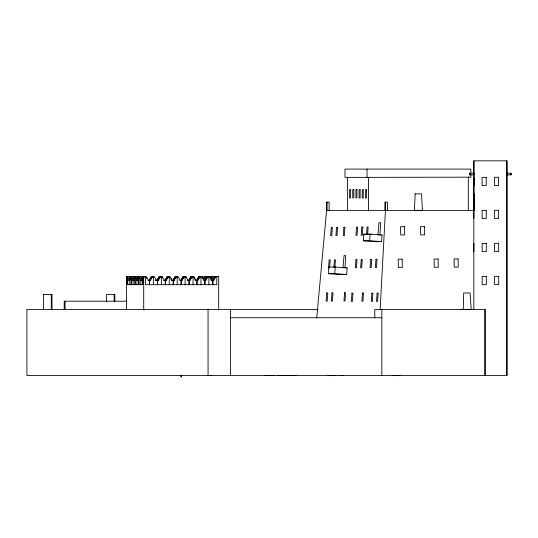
<?xml version="1.0" encoding="UTF-8"?>
<svg xmlns="http://www.w3.org/2000/svg" width="538" height="538" viewBox="0 0 538 538"><rect width="100%" height="100%" fill="white"/><g stroke="black" fill="none" stroke-linecap="round" stroke-linejoin="round"><path stroke-width="0.81" d="M145.536 276.431L145.536 284.689L216.78 284.689L216.78 276.431L215.792 276.922L213.815 280.285L212.819 280.56L211.831 280.285L209.854 276.922L208.865 276.431L207.876 276.922L205.899 280.285L204.904 280.56L203.915 280.285L201.938 276.922L200.95 276.431L199.961 276.922L197.977 280.285L196.989 280.56L196 280.285L194.023 276.922L193.034 276.431L192.039 276.922L190.062 280.285L189.073 280.56L188.085 280.285L186.108 276.922L185.119 276.431L184.124 276.922L182.147 280.285L180.169 280.285L178.192 276.922L177.197 276.431L176.208 276.922L174.231 280.285L173.243 280.56L172.254 280.285L170.277 276.922L169.282 276.431L168.293 276.922L166.316 280.285L164.339 280.285L162.355 276.922L161.366 276.431L160.378 276.922L158.401 280.285L155.993 280.56L157.412 280.56L157.412 284.689L157.412 280.56L156.417 280.285L154.44 276.922L153.451 276.431L152.462 276.922L150.485 280.285L149.49 280.56L148.501 280.285L146.524 276.922L145.536 276.431L142.799 276.431L142.839 284.689L127.277 284.689L127.277 276.431L129.221 280.56L131.164 276.431L131.164 284.689L131.144 276.431L133.041 276.431L132.55 276.922M131.144 276.431L133.088 280.56L135.031 276.431L135.031 284.689L135.018 276.431L138.058 276.922M135.018 276.431L136.961 280.56L138.905 276.431L138.905 284.689L138.885 276.431L140.781 276.431L140.29 276.922M142.799 284.689L142.799 276.431L140.828 280.56L138.885 276.431M149.49 280.56L149.49 284.689L149.49 280.56L148.078 280.56L150.485 280.285M165.327 280.56L165.327 284.689L165.327 280.56L163.908 280.56L166.316 280.285M173.243 280.56L173.243 284.689L173.243 280.56L171.824 280.56L174.231 280.285M181.158 280.56L181.158 284.689L181.158 280.56L180.291 280.56L181.286 280.285L183.263 276.922L184.252 276.431L186.108 276.922M189.073 280.56L189.073 284.689L189.073 280.56L187.661 280.56L190.062 280.285M196.989 280.56L196.989 284.689L196.989 280.56L195.576 280.56L197.977 280.285M204.904 280.56L204.904 284.689L204.904 280.56L204.043 280.56L205.899 280.285M212.039 280.56L212.039 276.431L213.909 276.431L214.4 276.922L212.523 276.922L212.039 276.431L211.548 276.922L210.741 279.686M212.819 280.56L212.819 284.689L212.819 280.56L210.97 280.285L211.831 280.285M473.884 243.304L473.87 251.542M463.258 309.451L463.689 292.981L470.077 292.954L471.241 309.424M380.158 309.289L385.443 210.378L385.423 202.12M344.993 267.958L345.719 255.611L344.031 255.631L342.988 267.985M379.902 235.066L380.628 222.712L378.947 222.739L377.898 235.093M328.55 268.173L329.135 259.941L330.191 259.928L329.659 267.339M328.415 273.674L328.893 267.083L335.201 267.003L347.145 267.931L346.674 274.514L340.359 274.595L328.415 273.674L334.73 273.586L346.674 274.514M333.869 267.278L334.401 259.874L335.45 259.854L334.918 267.265M334.73 273.586L335.201 267.003M363.332 240.782L363.802 234.191L370.11 234.111L382.054 235.032L381.583 241.623L375.275 241.703L363.332 240.782L369.64 240.694L381.583 241.623M366.553 234.42L367.084 227.009L368.133 226.996L367.602 234.407M369.64 240.694L370.11 234.111M316.734 317.965L326.593 210.378L326.593 202.12L329.115 202.12L329.115 210.378M203.29 278.496L204.258 276.431L206.135 276.431L206.626 276.922L204.749 276.922L204.258 276.431L204.258 280.56M149.066 280.285L151.043 276.922L153.451 276.431L153.451 284.689M156.982 280.285L158.959 276.922L161.366 276.431L161.366 284.689M157.849 280.285L158.838 278.496M164.897 280.285L166.874 276.922L169.282 276.431L169.282 284.689M169.409 276.922L168.421 276.431L167.432 276.922L165.448 280.285L164.46 280.56M172.812 280.285L174.796 276.922L177.197 276.431L177.197 284.689M179.739 280.56L180.734 280.285L182.712 276.922L185.119 276.431L185.119 284.689M188.65 280.285L190.627 276.922L193.034 276.431L193.034 284.689M189.84 279.686L191.488 276.922L192.483 276.431L194.131 277.971M196.565 280.285L198.542 276.922L199.531 276.431L202.268 276.431L203.223 278.496M197.116 280.285L199.094 276.922L200.082 276.431L201.077 276.922M198.085 279.094L197.426 280.285L196.128 280.56M205.032 280.285L207.009 276.922L207.998 276.431L210.022 276.431L210.997 278.496M211.959 280.56L212.947 280.285L214.924 276.922L215.92 276.431L218.69 276.431L218.69 310.016M166.424 279.094L165.765 280.285L163.781 280.285M134.224 278.496L134.883 277.447M159.167 277.971L160.815 276.431L162.463 277.971M166.753 278.496L167.742 276.922L168.73 276.431L169.719 276.922M198.421 278.496L199.41 276.922L200.398 276.431L200.862 276.922M136.423 276.922L136.908 276.431M205.65 276.922L206.135 276.431M207.661 276.922L208.152 276.431L208.636 276.922M209.538 276.922L210.022 276.431M213.425 276.922L213.909 276.431M144.177 276.922L144.668 276.431L145.663 276.922M215.456 276.922L215.953 276.431M217.332 276.922L217.823 276.431M135.213 276.922L136.201 276.431L137.19 276.922M136.074 276.922L137.069 276.431M143.128 276.922L144.117 276.431L145.112 276.922M143.996 276.922L144.984 276.431L145.973 276.922L146.961 278.496M148.629 280.56L149.618 280.285L151.595 276.922L152.584 276.431L153.579 276.922M148.939 280.56L149.934 280.285L151.911 276.922L152.9 276.431L153.888 276.922M158.401 280.285L155.865 280.285M172.375 280.56L173.37 280.285L175.348 276.922L176.336 276.431L177.325 276.922M180.607 280.56L181.595 280.285L183.572 276.922L184.561 276.431L186.215 277.971M188.213 280.56L189.201 280.285L191.178 276.922L192.167 276.431L193.155 276.922M189.511 280.285L187.533 280.285M366.593 234.299L371.287 234.238M381.637 235.039L382.054 235.032M346.728 267.931L347.145 267.931M460.622 309.458L473.877 309.411M468.86 177.184L368.523 177.352L368.523 210.378M473.944 173.223L469.735 173.223L469.808 174.877L469.815 173.223M506.89 173.229L511.1 173.223L511.093 174.877L506.89 174.884M469.735 174.877L473.944 174.87M369.048 177.352L344.986 177.352L344.986 169.093L470.858 169.093L470.858 173.142M326.593 210.378L474.328 210.378M130.801 277.971L129.154 276.431L126.423 276.431L126.423 309.458M127.762 276.922L130.142 276.922M131.635 276.922L133.505 276.922L133.989 278.496L132.119 278.496M135.502 276.922L137.378 276.922L137.863 278.496L135.986 278.496M139.376 276.922L141.245 276.922L141.736 278.496L139.86 278.496M151.043 276.922L152.462 276.922M158.959 276.922L160.378 276.922M162.355 276.922L160.506 276.431L159.51 276.922L157.533 280.285L155.556 280.285L156.417 280.285M166.874 276.922L168.293 276.922M174.796 276.922L176.208 276.922M182.712 276.922L184.124 276.922M190.627 276.922L192.039 276.922M198.542 276.922L199.961 276.922M201.488 276.922L202.732 276.922M207.009 276.922L207.876 276.922M209.262 276.922L210.513 276.922M214.924 276.922L215.792 276.922M128.246 278.496L130.122 278.496L130.445 279.686M150.055 278.496L151.474 278.496M157.97 278.496L159.389 278.502M166.437 278.496L167.305 278.502M173.808 278.496L175.22 278.496M181.723 278.496L183.135 278.502M189.638 278.496L191.051 278.502M197.554 278.496L198.973 278.502M204.749 276.922L205.234 278.496L206.888 278.496M212.523 276.922L213.008 278.496L214.803 278.502M128.737 280.285L129.981 280.285M132.604 280.285L133.854 280.285M136.477 280.285L137.721 280.285M140.344 280.285L141.595 280.285M180.734 280.285L182.147 280.285M212.947 280.285L213.815 280.285M138.212 280.56L136.961 280.56L136.961 284.689M43.531 309.458L43.504 294.595L51.991 294.595L51.991 309.458M43.504 294.595L44.217 294.595M51.991 294.595L51.278 294.595L51.278 309.458M126.847 301.199L64.204 301.199L64.204 309.552M318.052 309.458L26.9 309.458L26.9 375.511L507.004 375.511L507.004 160.835L473.83 160.835L473.83 309.263M230.446 317.716L381.839 317.716M273.573 375.524L274.319 375.524L265.019 375.511M277.971 375.524L277.615 375.524L296.102 375.511L295.752 375.511M206.821 375.484L211.777 375.511M339.256 375.49L342.955 375.511M363.802 234.191L365.396 234.312M196.437 280.56L195.449 280.285L194.46 278.496M207.998 276.431L208.993 276.922M191.615 276.431L192.604 276.922M183.7 276.431L184.689 276.922M177.641 276.922L176.646 276.431L175.657 276.922L173.68 280.285L172.691 280.56L171.703 280.285L170.714 278.496M175.785 276.431L176.773 276.922M167.869 276.431L168.858 276.922M159.954 276.431L160.943 276.922M152.032 276.431L153.027 276.922M128.286 276.431L129.275 276.922M473.87 210.257L473.978 160.835M473.87 218.515L473.938 193.781L473.971 210.318M140.761 276.431L141.245 276.922M136.894 276.431L137.378 276.922M133.02 276.431L133.505 276.922M129.154 276.431L130.122 278.496M180.56 375.511L181.252 377.165L181.252 375.511M213.008 278.496L213.492 280.285M205.234 278.496L205.718 280.285M106.369 301.193L106.356 294.589L114.843 294.589L114.843 301.193M511.026 173.229L511.019 174.884M506.857 160.835L506.857 375.511M485.424 375.511L485.424 309.458L374.791 309.458L374.791 317.817M484.63 309.458L484.63 375.511M473.864 173.223L473.864 174.877M470.858 174.756L470.858 177.184L468.336 177.184L468.336 210.378M387.421 210.378L387.421 202.12L384.899 202.12L384.899 210.378M381.839 309.458L381.839 375.511M367.05 169.093L367.05 177.352M347.508 177.352L347.508 210.378M327.117 202.12L327.117 210.378M230.553 309.458L230.553 375.511M208.865 276.431L208.865 284.689M208.058 309.458L208.058 375.511M200.95 276.431L200.95 284.689M143.707 276.431L143.707 310.016M140.828 280.56L140.828 284.689M133.088 280.56L133.088 284.689M129.221 280.56L129.221 284.689M127.284 276.431L127.284 284.689M114.13 294.589L114.13 301.193M65.071 301.199L65.071 309.458M473.87 177.231L473.944 185.576L473.87 177.231M415.154 193.882L414.435 210.398L422.424 210.358L421.543 193.848L415.154 193.882M331.267 227.487L330.682 235.718L331.731 235.705L332.323 227.466L331.267 227.487M326.707 292.968L326.115 301.199L327.171 301.186L327.763 292.954L326.707 292.968M336.532 227.413L335.941 235.644L336.99 235.631L337.582 227.399L336.532 227.413M331.966 292.901L331.381 301.132L332.43 301.119L333.022 292.88L331.966 292.901M343.896 227.318L343.305 235.55L344.354 235.536L344.945 227.305L343.896 227.318M344.589 292.733L344.004 300.964L345.053 300.95L345.645 292.719L344.589 292.733M356.566 227.15L355.974 235.382L357.024 235.368L357.615 227.137L356.566 227.15M351.939 293.156L351.348 301.388L352.397 301.374L352.989 293.143L351.939 293.156M355.968 259.585L355.376 267.816L356.432 267.803L357.017 259.572L355.968 259.585M361.825 227.076L361.233 235.314L362.282 235.294L362.874 227.063L361.825 227.076M361.227 259.518L360.635 267.749L361.691 267.736L362.276 259.498L361.227 259.518M362.457 293.015L361.866 301.253L362.921 301.24L363.506 293.002L362.457 293.015M370.695 259.39L370.104 267.621L371.159 267.608L371.745 259.377L370.695 259.39M371.872 293.217L371.281 301.448L372.336 301.435L372.921 293.203L371.872 293.217M375.954 259.316L375.363 267.554L376.418 267.541L377.004 259.303L375.954 259.316M377.131 293.149L376.539 301.381L377.595 301.367L378.18 293.129L377.131 293.149M392.592 375.511L392.168 375.638L400.575 375.477L392.592 375.511M353.802 189.611L352.753 189.625L352.76 197.876L353.809 197.863L353.802 189.611M356.956 189.598L355.907 189.611L355.914 197.863L356.963 197.849L356.956 189.598M350.648 189.719L349.599 189.732L349.606 197.991L350.655 197.977L350.648 189.719M360.11 189.766L359.061 189.779L359.068 198.031L360.117 198.018L360.11 189.766M363.264 189.746L362.209 189.766L362.222 198.018L363.271 198.004L363.264 189.746M366.418 189.732L365.363 189.746L365.369 198.004L366.425 197.991L366.418 189.732M486.217 177.338L482.088 177.352L482.115 185.61L486.244 185.59L486.217 177.338M498.605 177.264L494.476 177.278L494.503 185.529L498.632 185.516L498.605 177.264M498.632 210.291L494.503 210.304L494.53 218.556L498.659 218.542L498.632 210.291M486.244 210.365L482.115 210.378L482.142 218.636L486.271 218.623L486.244 210.365M404.529 226.706L400.534 226.72L400.723 234.951L404.717 234.938L404.529 226.706M424.489 226.639L420.501 226.653L420.682 234.884L424.677 234.871L424.489 226.639M486.271 243.391L482.142 243.405L482.176 251.663L486.305 251.649L486.271 243.391M498.659 243.317L494.53 243.331L494.556 251.582L498.686 251.569L498.659 243.317M402.168 259.155L398.181 259.168L398.362 267.406L402.357 267.393L402.168 259.155M438.1 259.027L434.105 259.047L434.294 267.278L438.282 267.265L438.1 259.027M458.06 258.919L454.065 258.933L454.254 267.164L458.241 267.151L458.06 258.919M486.305 276.418L482.176 276.431L482.203 284.689L486.332 284.676L486.305 276.418M498.686 276.344L494.556 276.357L494.59 284.609L498.713 284.595L498.686 276.344M335.416 375.537L327.434 375.511L335.833 375.659L335.416 375.537"/></g></svg>
